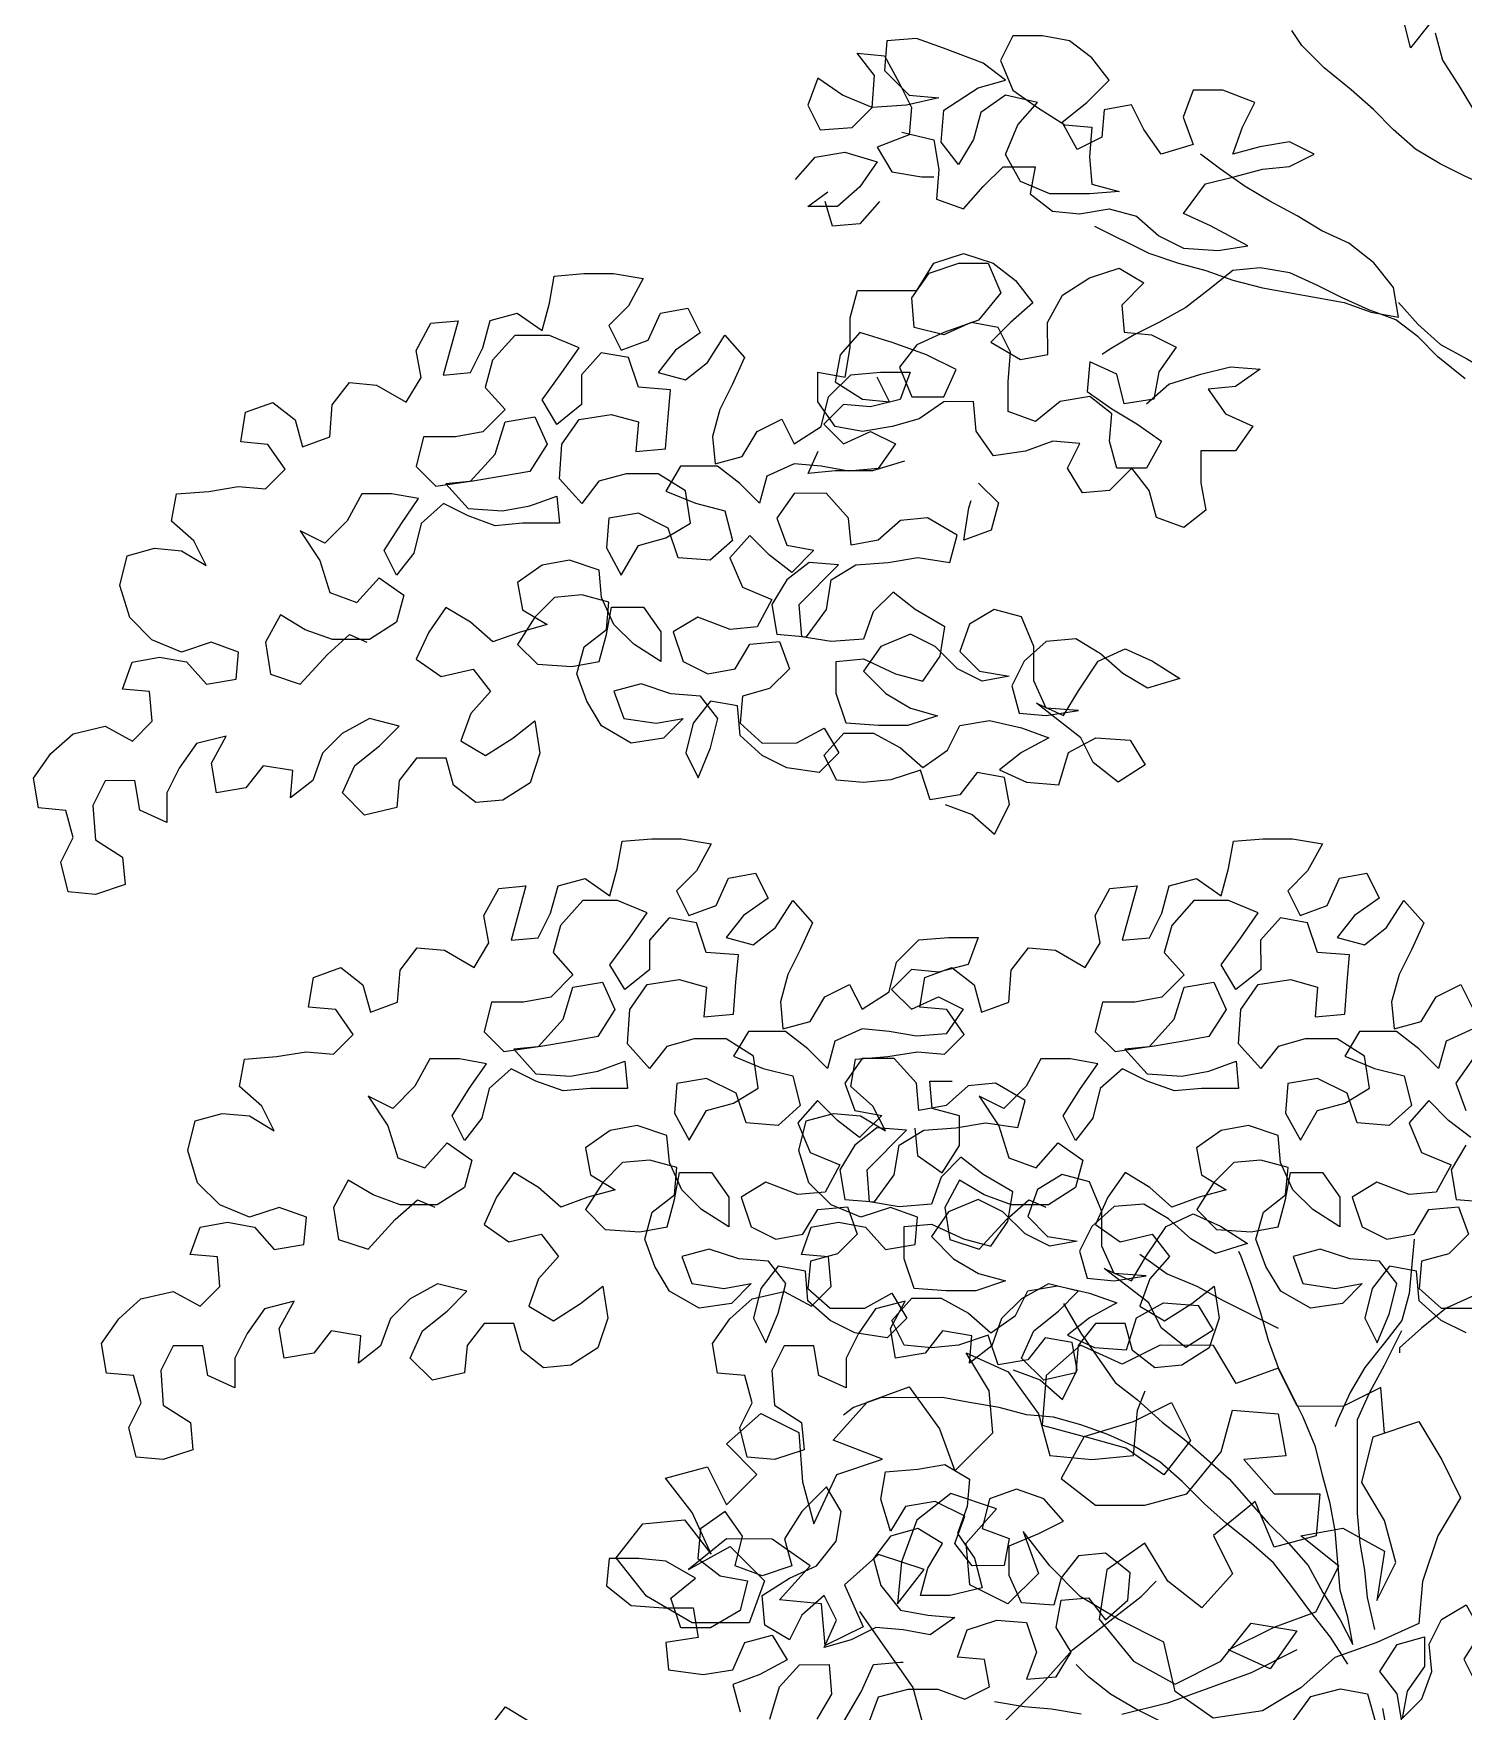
# Model space of a CAD drawing. Header units: millimetres. Extents: x 684983 to 685377, y 990360 to 990509.
# Drawn here: x 685204.741 to 685205.283, y 990430.796 to 990431.432 of the extents above; entities that cross this region are included whole.
import ezdxf

# ---------------------------------------------------------------- set-up
doc = ezdxf.new("R2010")
doc.units = ezdxf.units.MM
doc.layers.add('MAHAGONY', color=7, linetype='Continuous')
doc.layers.add('TEAK', color=7, linetype='Continuous')

# ---------------------------------------------------------------- blocks, each defined once
blk = doc.blocks.new('TREE30')
at = {"color": 3, "flags": 128}
for points in [[(-0.29266, 2.56526), (-0.30066, 2.55525), (-0.30367, 2.56726)], [(-0.54982, 2.50198), (-0.54182, 2.51099), (-0.52981, 2.513), (-0.5168, 2.50901), (-0.5238, 2.499), (-0.5328, 2.49098), (-0.54481, 2.49097), (-0.5368, 2.49698)], [(-0.51578, 2.493), (-0.52378, 2.48398), (-0.53479, 2.48297), (-0.5378, 2.49298)], [(-0.40762, 2.41103), (-0.39862, 2.41904), (-0.38561, 2.42306), (-0.3736, 2.42607), (-0.36159, 2.42508), (-0.37159, 2.41807), (-0.3826, 2.41706), (-0.37559, 2.40705), (-0.36457, 2.40206), (-0.37157, 2.39205), (-0.38558, 2.39203), (-0.38557, 2.37902), (-0.38356, 2.36801), (-0.39256, 2.361), (-0.40357, 2.36499), (-0.40658, 2.376), (-0.4136, 2.385), (-0.4226, 2.37599), (-0.43361, 2.37497), (-0.43962, 2.38498), (-0.43462, 2.39499), (-0.44564, 2.39598), (-0.45664, 2.39197), (-0.46965, 2.38995), (-0.47667, 2.39996), (-0.47768, 2.41197), (-0.48969, 2.41195), (-0.49969, 2.40494), (-0.5107, 2.40193), (-0.5227, 2.39991), (-0.53372, 2.40191), (-0.54073, 2.41191), (-0.54074, 2.42392), (-0.52973, 2.42193), (-0.52774, 2.43394), (-0.52775, 2.44595), (-0.52476, 2.45696), (-0.50074, 2.45698), (-0.49374, 2.468), (-0.48174, 2.47201), (-0.46972, 2.46802), (-0.46071, 2.46102), (-0.45369, 2.45202), (-0.46269, 2.44401), (-0.47069, 2.43599), (-0.45868, 2.429), (-0.44767, 2.43101), (-0.44768, 2.44402), (-0.44169, 2.45503), (-0.43068, 2.46205), (-0.41868, 2.46607), (-0.40866, 2.46007), (-0.41766, 2.45105), (-0.41665, 2.44004), (-0.40564, 2.43905), (-0.39563, 2.43406), (-0.40262, 2.42404), (-0.40462, 2.41303), (-0.41662, 2.41102), (-0.41964, 2.42303), (-0.43065, 2.42802), (-0.43164, 2.41601), (-0.42163, 2.40901), (-0.41161, 2.40302), (-0.4016, 2.39602), (-0.40759, 2.38501), (-0.4196, 2.385), (-0.42262, 2.396), (-0.42162, 2.40701), (-0.43064, 2.41401), (-0.44265, 2.412), (-0.45265, 2.40398), (-0.46366, 2.40797), (-0.46367, 2.41998), (-0.46268, 2.432), (-0.4677, 2.442), (-0.47871, 2.44399), (-0.48971, 2.43898), (-0.50172, 2.44197), (-0.50274, 2.45398), (-0.49574, 2.46399), (-0.48373, 2.46801), (-0.47172, 2.46802), (-0.46671, 2.45601), (-0.47571, 2.44499), (-0.48971, 2.43998), (-0.50072, 2.43496), (-0.50772, 2.42595), (-0.5027, 2.41394), (-0.48969, 2.41396), (-0.48469, 2.42497), (-0.49671, 2.43096), (-0.51073, 2.43596), (-0.52374, 2.43995), (-0.53174, 2.43093), (-0.53373, 2.41992), (-0.52272, 2.41292), (-0.51171, 2.41193), (-0.51672, 2.42194)], [(-0.48922, 2.24877), (-0.47821, 2.24477), (-0.46919, 2.23677), (-0.4632, 2.24879), (-0.46521, 2.2598), (-0.47622, 2.26179), (-0.48322, 2.25278), (-0.49523, 2.25076), (-0.49924, 2.26277), (-0.51125, 2.25875), (-0.52226, 2.25774), (-0.53327, 2.25873), (-0.53828, 2.26874), (-0.53028, 2.27775), (-0.51827, 2.27776), (-0.50726, 2.27177), (-0.49824, 2.26377), (-0.48824, 2.27079), (-0.48325, 2.2808), (-0.47124, 2.28281), (-0.45822, 2.27982), (-0.44721, 2.27583), (-0.45821, 2.26981), (-0.46722, 2.2628), (-0.4562, 2.2578), (-0.44319, 2.25682), (-0.4392, 2.26983), (-0.42819, 2.27585), (-0.41418, 2.27486), (-0.40817, 2.26485), (-0.41917, 2.25784), (-0.42919, 2.26584), (-0.4342, 2.27584), (-0.45223, 2.28984), (-0.44121, 2.28484), (-0.43522, 2.29486), (-0.42722, 2.30687), (-0.41622, 2.31189), (-0.4052, 2.30689), (-0.39419, 2.2999), (-0.4072, 2.29588), (-0.41721, 2.30188), (-0.42622, 2.30988), (-0.43624, 2.31587), (-0.44825, 2.31486), (-0.45725, 2.30685), (-0.46224, 2.29683), (-0.45923, 2.28583), (-0.44822, 2.28483), (-0.43521, 2.28685), (-0.44822, 2.28784), (-0.45324, 2.29884), (-0.45325, 2.31285), (-0.45826, 2.32486), (-0.46928, 2.32785), (-0.47928, 2.32184), (-0.48327, 2.31082), (-0.47526, 2.30283), (-0.46325, 2.30083), (-0.47425, 2.29882), (-0.48427, 2.30382), (-0.49328, 2.31282), (-0.5033, 2.31781), (-0.5153, 2.3128), (-0.5223, 2.30278), (-0.51328, 2.29378), (-0.50327, 2.28779), (-0.49226, 2.28479), (-0.50426, 2.28078), (-0.51627, 2.28077), (-0.52929, 2.28176), (-0.5333, 2.29376), (-0.53331, 2.30678), (-0.5223, 2.30779), (-0.50929, 2.30179), (-0.49828, 2.2988), (-0.49128, 2.30882), (-0.48929, 2.32083), (-0.5013, 2.32782), (-0.51032, 2.33482), (-0.51832, 2.32681), (-0.52231, 2.31579), (-0.53532, 2.31478), (-0.54733, 2.31677), (-0.54835, 2.32978), (-0.53235, 2.34581), (-0.54436, 2.3468), (-0.55336, 2.33979), (-0.55936, 2.32977), (-0.55734, 2.31776), (-0.54533, 2.31677), (-0.53733, 2.32779), (-0.53534, 2.3398), (-0.52534, 2.34582), (-0.51233, 2.34683), (-0.50032, 2.34884), (-0.48731, 2.34685), (-0.48432, 2.35786), (-0.49633, 2.36486), (-0.50734, 2.36385), (-0.51634, 2.35583), (-0.52735, 2.35382), (-0.52836, 2.36483), (-0.53738, 2.37483), (-0.55039, 2.37482), (-0.55739, 2.3648), (-0.55337, 2.3538), (-0.54236, 2.35181), (-0.55136, 2.34279), (-0.56037, 2.34979), (-0.56839, 2.35779), (-0.57639, 2.34877), (-0.57137, 2.33677), (-0.55936, 2.33177), (-0.56535, 2.32076), (-0.57636, 2.31975), (-0.58938, 2.32474), (-0.59938, 2.31873), (-0.59536, 2.30672), (-0.58535, 2.30172), (-0.57434, 2.30374), (-0.56835, 2.31375), (-0.55634, 2.31476), (-0.55233, 2.30376), (-0.56032, 2.29574), (-0.57133, 2.29273), (-0.57232, 2.28172), (-0.56331, 2.27372), (-0.5493, 2.27373), (-0.53829, 2.27975), (-0.53228, 2.26975), (-0.54028, 2.26173), (-0.55329, 2.26372), (-0.5633, 2.26872), (-0.57232, 2.27671), (-0.57333, 2.28872), (-0.58434, 2.29072), (-0.59134, 2.2817), (-0.59433, 2.26969), (-0.58932, 2.25968), (-0.58432, 2.2717), (-0.58133, 2.28371), (-0.58835, 2.29271), (-0.60036, 2.2937), (-0.61237, 2.2977), (-0.62338, 2.29468), (-0.61936, 2.28368), (-0.60635, 2.28169), (-0.59534, 2.2837), (-0.60334, 2.27569), (-0.61635, 2.27367), (-0.62837, 2.28067), (-0.63438, 2.29067), (-0.6384, 2.30168), (-0.6354, 2.31269), (-0.6264, 2.3197), (-0.62541, 2.33071), (-0.63642, 2.3337), (-0.64743, 2.33269), (-0.65543, 2.32468), (-0.66243, 2.31366), (-0.65441, 2.30566), (-0.6404, 2.30468), (-0.62939, 2.30669), (-0.6264, 2.3177), (-0.62441, 2.32871), (-0.6114, 2.32872), (-0.60438, 2.31872), (-0.60437, 2.30671), (-0.61539, 2.31371), (-0.6234, 2.32171), (-0.62842, 2.33271), (-0.62943, 2.34372), (-0.64144, 2.34771), (-0.65245, 2.3457), (-0.66245, 2.33868), (-0.66044, 2.32768), (-0.65042, 2.32168), (-0.66143, 2.31867), (-0.67244, 2.31465), (-0.68145, 2.32265), (-0.69147, 2.32865), (-0.69846, 2.31863), (-0.70346, 2.30762), (-0.69344, 2.30062), (-0.68043, 2.30364), (-0.67342, 2.29464), (-0.68142, 2.28562), (-0.68541, 2.27461), (-0.6754, 2.26861), (-0.66439, 2.27563), (-0.65539, 2.28264), (-0.65338, 2.26963), (-0.65737, 2.25762), (-0.66838, 2.2506), (-0.67938, 2.24959), (-0.6884, 2.25659), (-0.69141, 2.2676), (-0.70342, 2.26759), (-0.71042, 2.25857), (-0.71141, 2.24756), (-0.72442, 2.24455), (-0.73343, 2.25355), (-0.72844, 2.26456), (-0.71844, 2.27258), (-0.71044, 2.28059), (-0.72245, 2.28358), (-0.73346, 2.27757), (-0.74145, 2.26955), (-0.74545, 2.25854), (-0.75445, 2.25153), (-0.75346, 2.26254), (-0.76547, 2.26453), (-0.77247, 2.25551), (-0.78448, 2.2535), (-0.78649, 2.26551), (-0.78049, 2.27652), (-0.7925, 2.27351), (-0.7995, 2.2635), (-0.80449, 2.25348), (-0.80448, 2.24147), (-0.8155, 2.24647), (-0.81751, 2.25847), (-0.82952, 2.25846), (-0.83451, 2.24845), (-0.8335, 2.23444), (-0.82248, 2.22744), (-0.82147, 2.21644), (-0.83348, 2.21242), (-0.84449, 2.21341), (-0.8475, 2.22542), (-0.84251, 2.23543), (-0.84552, 2.24644), (-0.85653, 2.24743), (-0.85854, 2.25944), (-0.85155, 2.26945), (-0.84255, 2.27747), (-0.82954, 2.28048), (-0.81852, 2.27449), (-0.81052, 2.2825), (-0.81154, 2.29451), (-0.82255, 2.2955), (-0.81855, 2.30651), (-0.80755, 2.30853), (-0.79654, 2.30653), (-0.78852, 2.29753), (-0.77651, 2.29955), (-0.77552, 2.31056), (-0.78653, 2.31455), (-0.79854, 2.31054), (-0.81056, 2.31553), (-0.81957, 2.32453), (-0.82359, 2.33754), (-0.82059, 2.34955), (-0.80959, 2.35256), (-0.79858, 2.35157), (-0.78856, 2.34557), (-0.79358, 2.35558), (-0.80259, 2.36358), (-0.8006, 2.37459), (-0.78759, 2.3756), (-0.77558, 2.37761), (-0.76457, 2.37662), (-0.75657, 2.38464), (-0.76359, 2.39464), (-0.7746, 2.39563), (-0.77261, 2.40764), (-0.7616, 2.41166), (-0.75259, 2.40466), (-0.74957, 2.39365), (-0.73857, 2.39766), (-0.73758, 2.41068), (-0.73058, 2.41969), (-0.71957, 2.4187), (-0.70756, 2.41171), (-0.70156, 2.42172), (-0.70357, 2.43273), (-0.69758, 2.44374), (-0.68657, 2.44475), (-0.69255, 2.42273), (-0.68154, 2.42374), (-0.67655, 2.43375), (-0.67356, 2.44476), (-0.66255, 2.44778), (-0.65254, 2.44078), (-0.64954, 2.45179), (-0.64755, 2.4628), (-0.63554, 2.46382), (-0.62353, 2.46383), (-0.61152, 2.46184), (-0.61752, 2.45082), (-0.62551, 2.44281), (-0.6205, 2.4328), (-0.6095, 2.43682), (-0.6045, 2.44783), (-0.59349, 2.44984), (-0.58848, 2.43984), (-0.59848, 2.43282), (-0.60548, 2.42381), (-0.59447, 2.42082), (-0.58547, 2.42783), (-0.57847, 2.43885), (-0.57046, 2.42985), (-0.57545, 2.41883), (-0.58045, 2.40882), (-0.58344, 2.39781), (-0.58243, 2.3868), (-0.57142, 2.38981), (-0.56542, 2.39983), (-0.55542, 2.40484), (-0.55041, 2.39483), (-0.5394, 2.40185), (-0.53641, 2.41386), (-0.52741, 2.42288), (-0.5154, 2.42389), (-0.50339, 2.4239), (-0.50739, 2.41289), (-0.51939, 2.40988), (-0.5304, 2.41087), (-0.5384, 2.40285), (-0.53039, 2.39485), (-0.51939, 2.39987), (-0.50937, 2.39487), (-0.51637, 2.38486), (-0.52838, 2.38385), (-0.53939, 2.38584), (-0.5504, 2.38683), (-0.5614, 2.38181), (-0.5644, 2.3708), (-0.57241, 2.3788), (-0.58143, 2.3858), (-0.59644, 2.38578), (-0.60243, 2.37577), (-0.59042, 2.37078), (-0.57841, 2.36779), (-0.57539, 2.35578), (-0.58439, 2.34776), (-0.5974, 2.34875), (-0.60142, 2.36076), (-0.61343, 2.36675), (-0.62544, 2.36474), (-0.62643, 2.35273), (-0.62042, 2.34173), (-0.61342, 2.35374), (-0.60242, 2.35675), (-0.59241, 2.36277), (-0.59443, 2.37578), (-0.60544, 2.38277), (-0.61845, 2.38276), (-0.62946, 2.37975), (-0.63646, 2.37074), (-0.64547, 2.38074), (-0.64449, 2.39475), (-0.63749, 2.40476), (-0.62448, 2.40678), (-0.61347, 2.40378), (-0.61446, 2.39177), (-0.60245, 2.39279), (-0.60146, 2.4058), (-0.60047, 2.41681), (-0.61348, 2.4178), (-0.6175, 2.4298), (-0.62851, 2.43179), (-0.63651, 2.42278), (-0.63649, 2.41077), (-0.6465, 2.40275), (-0.65251, 2.41276), (-0.64451, 2.42377), (-0.63752, 2.43379), (-0.64953, 2.43878), (-0.66354, 2.43877), (-0.67254, 2.42875), (-0.67553, 2.41774), (-0.66752, 2.40874), (-0.67652, 2.39972), (-0.68753, 2.39771), (-0.70054, 2.3977), (-0.70353, 2.38569), (-0.69551, 2.37769), (-0.6815, 2.3797), (-0.67151, 2.39072), (-0.66751, 2.40373), (-0.65551, 2.40575), (-0.65049, 2.39474), (-0.65749, 2.38373), (-0.6685, 2.38172), (-0.6805, 2.3797), (-0.69151, 2.37869), (-0.6825, 2.36869), (-0.66848, 2.3677), (-0.65747, 2.36972), (-0.64647, 2.37373), (-0.64546, 2.36272), (-0.66047, 2.36271), (-0.67148, 2.3617), (-0.68249, 2.36569), (-0.69251, 2.37068), (-0.70151, 2.36267), (-0.7045, 2.35066), (-0.7115, 2.34164), (-0.71651, 2.35165), (-0.70951, 2.36266), (-0.70252, 2.37268), (-0.71353, 2.37467), (-0.72554, 2.37466), (-0.73153, 2.36364), (-0.74053, 2.35463), (-0.75054, 2.35962), (-0.74253, 2.34762), (-0.73851, 2.33461), (-0.7275, 2.33062), (-0.7185, 2.34063), (-0.70849, 2.33364), (-0.71148, 2.32263), (-0.72248, 2.31561), (-0.73749, 2.3156), (-0.74851, 2.31959), (-0.75852, 2.32559), (-0.76452, 2.31457), (-0.7625, 2.30156), (-0.75049, 2.29757), (-0.73949, 2.30959), (-0.73049, 2.3176), (-0.72348, 2.31461)], [(-0.50568, 2.38792), (-0.51869, 2.3839), (-0.5337, 2.38389), (-0.54471, 2.38288), (-0.54071, 2.39189)], [(-0.47564, 2.37894), (-0.46763, 2.37094), (-0.47062, 2.35993), (-0.48163, 2.35591), (-0.47964, 2.36893), (-0.47864, 2.37193)], [(-0.46171, 2.01987), (-0.4507, 2.01588), (-0.44168, 2.00788), (-0.43569, 2.0199), (-0.4377, 2.0309), (-0.44871, 2.0329), (-0.45571, 2.02388), (-0.46772, 2.02187), (-0.47173, 2.03388), (-0.48374, 2.02986), (-0.49475, 2.02885), (-0.50576, 2.02984), (-0.51077, 2.03985), (-0.50277, 2.04886), (-0.49076, 2.04887), (-0.47975, 2.04288), (-0.47073, 2.03488), (-0.46073, 2.04189), (-0.45573, 2.05191), (-0.44372, 2.05392), (-0.43071, 2.05093), (-0.4197, 2.04694), (-0.4307, 2.04092), (-0.4397, 2.03391), (-0.42869, 2.02891), (-0.41568, 2.02792), (-0.41169, 2.04094), (-0.40068, 2.04695), (-0.38667, 2.04596), (-0.38065, 2.03596), (-0.39166, 2.02895), (-0.40167, 2.03694), (-0.40669, 2.04695), (-0.42472, 2.06094), (-0.4137, 2.05595), (-0.40771, 2.06596), (-0.39971, 2.07798), (-0.3887, 2.08299), (-0.37769, 2.078), (-0.36668, 2.071), (-0.37968, 2.06699), (-0.3897, 2.07298), (-0.39871, 2.08098), (-0.40873, 2.08698), (-0.42073, 2.08597), (-0.42973, 2.07795), (-0.43473, 2.06794), (-0.43172, 2.05693), (-0.42071, 2.05594), (-0.4077, 2.05796), (-0.42071, 2.05894), (-0.42572, 2.06995), (-0.42574, 2.08396), (-0.43075, 2.09597), (-0.44176, 2.09896), (-0.45177, 2.09294), (-0.45576, 2.08193), (-0.44775, 2.07393), (-0.43573, 2.07194), (-0.44674, 2.06993), (-0.45676, 2.07492), (-0.46577, 2.08392), (-0.47578, 2.08892), (-0.48779, 2.0839), (-0.49479, 2.07389), (-0.48577, 2.06489), (-0.47576, 2.05889), (-0.46474, 2.0559), (-0.47675, 2.05189), (-0.48876, 2.05188), (-0.50177, 2.05286), (-0.50579, 2.06487), (-0.5058, 2.07788), (-0.49479, 2.07889), (-0.48177, 2.0729), (-0.47076, 2.06991), (-0.46377, 2.07992), (-0.46177, 2.09193), (-0.47379, 2.09893), (-0.48281, 2.10593), (-0.4908, 2.09791), (-0.4948, 2.0869), (-0.50781, 2.08589), (-0.51982, 2.08788), (-0.52083, 2.10089), (-0.50483, 2.11692), (-0.51685, 2.11791), (-0.52585, 2.11089), (-0.53184, 2.10088), (-0.52983, 2.08887), (-0.51782, 2.08788), (-0.50982, 2.0989), (-0.50783, 2.11091), (-0.49783, 2.11692), (-0.48482, 2.11794), (-0.47281, 2.11995), (-0.4598, 2.11796), (-0.4568, 2.12897), (-0.46882, 2.13597), (-0.47983, 2.13495), (-0.48883, 2.12694), (-0.49984, 2.12493), (-0.50085, 2.13594), (-0.50987, 2.14594), (-0.52288, 2.14592), (-0.52987, 2.13591), (-0.52586, 2.1249), (-0.51485, 2.12291), (-0.52385, 2.1139), (-0.53286, 2.12089), (-0.54088, 2.12889), (-0.54887, 2.11988), (-0.54386, 2.10787), (-0.53184, 2.10288), (-0.53784, 2.09187), (-0.54885, 2.09085), (-0.56186, 2.09585), (-0.57187, 2.08983), (-0.56785, 2.07783), (-0.55784, 2.07283), (-0.54683, 2.07484), (-0.54084, 2.08486), (-0.52883, 2.08587), (-0.52481, 2.07486), (-0.53281, 2.06685), (-0.54382, 2.06384), (-0.54481, 2.05283), (-0.53579, 2.04483), (-0.52178, 2.04484), (-0.51078, 2.05086), (-0.50476, 2.04085), (-0.51276, 2.03284), (-0.52578, 2.03483), (-0.53579, 2.03982), (-0.5448, 2.04782), (-0.54582, 2.05983), (-0.55683, 2.06182), (-0.56383, 2.05281), (-0.56682, 2.0408), (-0.5618, 2.03079), (-0.55681, 2.04281), (-0.55382, 2.05482), (-0.56083, 2.06382), (-0.57284, 2.06481), (-0.58486, 2.0688), (-0.59586, 2.06579), (-0.59185, 2.05478), (-0.57884, 2.05279), (-0.56783, 2.05481), (-0.57583, 2.04679), (-0.58884, 2.04478), (-0.60086, 2.05177), (-0.60687, 2.06178), (-0.61088, 2.07278), (-0.60789, 2.08379), (-0.59889, 2.09081), (-0.5979, 2.10182), (-0.60891, 2.10481), (-0.61992, 2.1038), (-0.62792, 2.09579), (-0.63492, 2.08477), (-0.6269, 2.07677), (-0.61289, 2.07578), (-0.60188, 2.07779), (-0.59889, 2.08881), (-0.5969, 2.09982), (-0.58389, 2.09983), (-0.57687, 2.08983), (-0.57686, 2.07782), (-0.58788, 2.08481), (-0.59589, 2.09281), (-0.6009, 2.10382), (-0.60191, 2.11483), (-0.61393, 2.11882), (-0.62494, 2.11681), (-0.63494, 2.10979), (-0.63293, 2.09878), (-0.62291, 2.09279), (-0.63392, 2.08978), (-0.64492, 2.08576), (-0.65394, 2.09376), (-0.66395, 2.09976), (-0.67095, 2.08974), (-0.67594, 2.07873), (-0.66593, 2.07173), (-0.65292, 2.07475), (-0.64591, 2.06574), (-0.65391, 2.05673), (-0.6579, 2.04572), (-0.64788, 2.03972), (-0.63688, 2.04674), (-0.62788, 2.05375), (-0.62587, 2.04074), (-0.62986, 2.02873), (-0.64086, 2.02171), (-0.65187, 2.0207), (-0.66088, 2.0277), (-0.6639, 2.0387), (-0.67591, 2.03869), (-0.68291, 2.02968), (-0.6839, 2.01867), (-0.6969, 2.01565), (-0.70592, 2.02465), (-0.70093, 2.03567), (-0.69093, 2.04368), (-0.68293, 2.0517), (-0.69494, 2.05469), (-0.70594, 2.04867), (-0.71394, 2.04066), (-0.71794, 2.02965), (-0.72694, 2.02263), (-0.72595, 2.03364), (-0.73796, 2.03563), (-0.74496, 2.02662), (-0.75696, 2.02461), (-0.75898, 2.03662), (-0.75298, 2.04763), (-0.76499, 2.04462), (-0.77199, 2.0346), (-0.77698, 2.02459), (-0.77697, 2.01258), (-0.78798, 2.01757), (-0.79, 2.02958), (-0.80201, 2.02957), (-0.807, 2.01956), (-0.80599, 2.00555), (-0.79497, 1.99855), (-0.79396, 1.98754), (-0.80597, 1.98353), (-0.81698, 1.98452), (-0.81999, 1.99653), (-0.815, 2.00654), (-0.81801, 2.01755), (-0.82902, 2.01854), (-0.83103, 2.03054), (-0.82404, 2.04056), (-0.81503, 2.04857), (-0.80203, 2.05159), (-0.79101, 2.04559), (-0.78301, 2.05361), (-0.78402, 2.06562), (-0.79503, 2.06661), (-0.79104, 2.07762), (-0.78003, 2.07963), (-0.76902, 2.07764), (-0.76101, 2.06864), (-0.749, 2.07065), (-0.74801, 2.08166), (-0.75902, 2.08566), (-0.77103, 2.08164), (-0.78304, 2.08664), (-0.79206, 2.09564), (-0.79607, 2.10864), (-0.79308, 2.12066), (-0.78208, 2.12367), (-0.77107, 2.12268), (-0.76105, 2.11668), (-0.76606, 2.12669), (-0.77508, 2.13468), (-0.77309, 2.1457), (-0.76008, 2.14671), (-0.74807, 2.14872), (-0.73706, 2.14773), (-0.72906, 2.15574), (-0.73608, 2.16575), (-0.74709, 2.16674), (-0.74509, 2.17875), (-0.73409, 2.18276), (-0.72507, 2.17577), (-0.72206, 2.16476), (-0.71106, 2.16877), (-0.71007, 2.18178), (-0.70307, 2.1908), (-0.69206, 2.18981), (-0.68004, 2.18281), (-0.67405, 2.19283), (-0.67606, 2.20383), (-0.67006, 2.21485), (-0.65906, 2.21586), (-0.66504, 2.19384), (-0.65403, 2.19485), (-0.64904, 2.20486), (-0.64604, 2.21587), (-0.63504, 2.21888), (-0.62502, 2.21189), (-0.62203, 2.2229), (-0.62004, 2.23391), (-0.60803, 2.23492), (-0.59602, 2.23493), (-0.58401, 2.23294), (-0.59, 2.22193), (-0.598, 2.21391), (-0.59299, 2.20391), (-0.58198, 2.20792), (-0.57699, 2.21894), (-0.56598, 2.22095), (-0.56097, 2.21094), (-0.57097, 2.20393), (-0.57797, 2.19492), (-0.56696, 2.19192), (-0.55795, 2.19894), (-0.55096, 2.20995), (-0.54294, 2.20095), (-0.54794, 2.18994), (-0.55293, 2.17993), (-0.55593, 2.16891), (-0.55491, 2.15791), (-0.54391, 2.16092), (-0.53791, 2.17093), (-0.52791, 2.17595), (-0.52289, 2.16594), (-0.51189, 2.17296), (-0.5089, 2.18497), (-0.4999, 2.19399), (-0.48789, 2.195), (-0.47588, 2.19501), (-0.47987, 2.184), (-0.49188, 2.18098), (-0.50289, 2.18197), (-0.51089, 2.17396), (-0.50288, 2.16596), (-0.49187, 2.17097), (-0.48186, 2.16598), (-0.48886, 2.15596), (-0.50087, 2.15495), (-0.51188, 2.15694), (-0.52289, 2.15793), (-0.53389, 2.15292), (-0.53688, 2.14191), (-0.5449, 2.14991), (-0.55391, 2.15691), (-0.56893, 2.15689), (-0.57492, 2.14688), (-0.56291, 2.14188), (-0.55089, 2.13889), (-0.54788, 2.12689), (-0.55688, 2.11887), (-0.56989, 2.11986), (-0.57391, 2.13187), (-0.58592, 2.13786), (-0.59793, 2.13585), (-0.59892, 2.12384), (-0.59291, 2.11283), (-0.58591, 2.12485), (-0.5749, 2.12786), (-0.5649, 2.13388), (-0.56691, 2.14689), (-0.57793, 2.15388), (-0.59094, 2.15387), (-0.60195, 2.15086), (-0.60895, 2.14184), (-0.61796, 2.15184), (-0.61697, 2.16586), (-0.60998, 2.17587), (-0.59697, 2.17788), (-0.58596, 2.17489), (-0.58695, 2.16288), (-0.57494, 2.16389), (-0.57395, 2.1769), (-0.57296, 2.18791), (-0.58597, 2.1889), (-0.58998, 2.20091), (-0.60099, 2.2029), (-0.60899, 2.19389), (-0.60898, 2.18188), (-0.61898, 2.17386), (-0.625, 2.18386), (-0.617, 2.19488), (-0.61, 2.20489), (-0.62202, 2.20989), (-0.63603, 2.20988), (-0.64503, 2.19986), (-0.64802, 2.18885), (-0.64001, 2.17985), (-0.64901, 2.17083), (-0.66001, 2.16882), (-0.67302, 2.16881), (-0.67602, 2.15679), (-0.668, 2.14879), (-0.65399, 2.15081), (-0.64399, 2.16183), (-0.64, 2.17484), (-0.62799, 2.17685), (-0.62298, 2.16585), (-0.62998, 2.15483), (-0.64098, 2.15282), (-0.65299, 2.15081), (-0.664, 2.1498), (-0.65498, 2.1398), (-0.64097, 2.13881), (-0.62996, 2.14082), (-0.61896, 2.14484), (-0.61795, 2.13383), (-0.63296, 2.13381), (-0.64397, 2.1328), (-0.65498, 2.1368), (-0.66499, 2.14179), (-0.67399, 2.13378), (-0.67698, 2.12176), (-0.68398, 2.11275), (-0.689, 2.12275), (-0.682, 2.13377), (-0.675, 2.14378), (-0.68601, 2.14578), (-0.69802, 2.14576), (-0.70402, 2.13475), (-0.71302, 2.12573), (-0.72303, 2.13073), (-0.71501, 2.11873), (-0.711, 2.10572), (-0.69999, 2.10173), (-0.69099, 2.11174), (-0.68097, 2.10475), (-0.68396, 2.09373), (-0.69497, 2.08672), (-0.70998, 2.0867), (-0.72099, 2.0907), (-0.73101, 2.09669), (-0.737, 2.08568), (-0.73499, 2.07267), (-0.72298, 2.06868), (-0.71198, 2.0807), (-0.70298, 2.08871), (-0.69597, 2.08572)], [(-0.27823, 2.11089), (-0.28423, 2.10088), (-0.28222, 2.08887), (-0.2702, 2.08788)], [(-0.27526, 2.14592), (-0.28226, 2.13591), (-0.27825, 2.1249)], [(-0.27623, 2.1139), (-0.28525, 2.12089), (-0.29326, 2.12889), (-0.30126, 2.11988), (-0.29624, 2.10787), (-0.28423, 2.10288), (-0.29023, 2.09187), (-0.30123, 2.09085), (-0.31425, 2.09585), (-0.32425, 2.08983), (-0.32024, 2.07783), (-0.31022, 2.07283), (-0.29922, 2.07484), (-0.29322, 2.08486), (-0.28121, 2.08587), (-0.2772, 2.07486), (-0.2852, 2.06685), (-0.2962, 2.06384), (-0.2972, 2.05283), (-0.28818, 2.04483), (-0.27417, 2.04484)], [(-0.27816, 2.03483), (-0.28818, 2.03982), (-0.29719, 2.04782), (-0.2982, 2.05983), (-0.30921, 2.06182), (-0.31621, 2.05281), (-0.3192, 2.0408), (-0.31419, 2.03079), (-0.3092, 2.04281), (-0.3062, 2.05482), (-0.31322, 2.06382), (-0.32523, 2.06481), (-0.33724, 2.0688), (-0.34825, 2.06579), (-0.34424, 2.05478), (-0.33122, 2.05279), (-0.32022, 2.05481), (-0.32822, 2.04679), (-0.34123, 2.04478), (-0.35324, 2.05177), (-0.35926, 2.06178), (-0.36327, 2.07278), (-0.36028, 2.08379), (-0.35128, 2.09081), (-0.35029, 2.10182), (-0.3613, 2.10481), (-0.37231, 2.1038), (-0.38031, 2.09579), (-0.3873, 2.08477), (-0.37929, 2.07677), (-0.36527, 2.07578), (-0.35427, 2.07779), (-0.35127, 2.08881), (-0.34928, 2.09982), (-0.33627, 2.09983), (-0.32926, 2.08983), (-0.32925, 2.07782), (-0.34026, 2.08481), (-0.34828, 2.09281), (-0.35329, 2.10382), (-0.3543, 2.11483), (-0.36631, 2.11882), (-0.37732, 2.11681), (-0.38732, 2.10979), (-0.38531, 2.09878), (-0.3753, 2.09279), (-0.3863, 2.08978), (-0.39731, 2.08576), (-0.40633, 2.09376), (-0.41634, 2.09976), (-0.42334, 2.08974), (-0.42833, 2.07873), (-0.41832, 2.07173), (-0.40531, 2.07475), (-0.39829, 2.06574), (-0.40629, 2.05673), (-0.41028, 2.04572), (-0.40027, 2.03972), (-0.38927, 2.04674), (-0.38027, 2.05375), (-0.37825, 2.04074), (-0.38225, 2.02873), (-0.39325, 2.02171), (-0.40426, 2.0207), (-0.41327, 2.0277), (-0.41628, 2.0387), (-0.42829, 2.03869), (-0.43529, 2.02968), (-0.43628, 2.01867), (-0.44929, 2.01565), (-0.45831, 2.02465), (-0.45331, 2.03567), (-0.44331, 2.04368), (-0.43531, 2.0517), (-0.44732, 2.05469), (-0.45833, 2.04867), (-0.46633, 2.04066), (-0.47032, 2.02965), (-0.47932, 2.02263), (-0.47833, 2.03364), (-0.49034, 2.03563), (-0.49734, 2.02662), (-0.50935, 2.02461), (-0.51136, 2.03662), (-0.50537, 2.04763), (-0.51737, 2.04462), (-0.52437, 2.0346), (-0.52937, 2.02459), (-0.52936, 2.01258), (-0.54037, 2.01757), (-0.54238, 2.02958), (-0.55439, 2.02957), (-0.55939, 2.01956), (-0.55837, 2.00555), (-0.54736, 1.99855), (-0.54635, 1.98754), (-0.55835, 1.98353), (-0.56936, 1.98452), (-0.57238, 1.99653), (-0.56738, 2.00654), (-0.57039, 2.01755), (-0.58141, 2.01854), (-0.58342, 2.03054), (-0.57642, 2.04056), (-0.56742, 2.04857), (-0.55441, 2.05159), (-0.5434, 2.04559), (-0.5354, 2.05361), (-0.53641, 2.06562), (-0.54742, 2.06661), (-0.54343, 2.07762), (-0.53242, 2.07963), (-0.52141, 2.07764), (-0.51339, 2.06864), (-0.50138, 2.07065), (-0.50039, 2.08166), (-0.51141, 2.08566), (-0.52341, 2.08164), (-0.53543, 2.08664), (-0.54444, 2.09564), (-0.54846, 2.10864), (-0.54547, 2.12066), (-0.53446, 2.12367), (-0.52345, 2.12268), (-0.51344, 2.11668), (-0.51845, 2.12669), (-0.52747, 2.13468), (-0.52547, 2.1457), (-0.51246, 2.14671), (-0.50046, 2.14872), (-0.48945, 2.14773), (-0.48145, 2.15574), (-0.48846, 2.16575), (-0.49947, 2.16674), (-0.49748, 2.17875), (-0.48647, 2.18276), (-0.47746, 2.17577), (-0.47445, 2.16476), (-0.46344, 2.16877), (-0.46245, 2.18178), (-0.45546, 2.1908), (-0.44445, 2.18981), (-0.43243, 2.18281), (-0.42643, 2.19283), (-0.42844, 2.20383), (-0.42245, 2.21485), (-0.41144, 2.21586), (-0.41743, 2.19384), (-0.40642, 2.19485), (-0.40142, 2.20486), (-0.39843, 2.21587), (-0.38742, 2.21888), (-0.37741, 2.21189), (-0.37442, 2.2229), (-0.37242, 2.23391), (-0.36042, 2.23492), (-0.34841, 2.23493), (-0.33639, 2.23294), (-0.34239, 2.22193), (-0.35039, 2.21391), (-0.34537, 2.20391), (-0.33437, 2.20792), (-0.32937, 2.21894), (-0.31837, 2.22095), (-0.31335, 2.21094), (-0.32336, 2.20393), (-0.33035, 2.19492), (-0.31934, 2.19192), (-0.31034, 2.19894), (-0.30334, 2.20995), (-0.29533, 2.20095), (-0.30032, 2.18994), (-0.30532, 2.17993), (-0.30831, 2.16891), (-0.3073, 2.15791), (-0.29629, 2.16092), (-0.2903, 2.17093), (-0.28029, 2.17595), (-0.27528, 2.16594)], [(-0.27527, 2.15793), (-0.28628, 2.15292), (-0.28927, 2.14191), (-0.29728, 2.14991), (-0.3063, 2.15691), (-0.32131, 2.15689), (-0.32731, 2.14688), (-0.31529, 2.14188), (-0.30328, 2.13889), (-0.30027, 2.12689), (-0.30927, 2.11887), (-0.32228, 2.11986), (-0.32629, 2.13187), (-0.33831, 2.13786), (-0.35032, 2.13585), (-0.35131, 2.12384), (-0.34529, 2.11283), (-0.3383, 2.12485), (-0.32729, 2.12786), (-0.31729, 2.13388), (-0.3193, 2.14689), (-0.33032, 2.15388), (-0.34333, 2.15387), (-0.35433, 2.15086), (-0.36133, 2.14184), (-0.37035, 2.15184), (-0.36936, 2.16586), (-0.36236, 2.17587), (-0.34935, 2.17788), (-0.33834, 2.17489), (-0.33933, 2.16288), (-0.32732, 2.16389), (-0.32633, 2.1769), (-0.32534, 2.18791), (-0.33835, 2.1889), (-0.34237, 2.20091), (-0.35338, 2.2029), (-0.36138, 2.19389), (-0.36137, 2.18188), (-0.37137, 2.17386), (-0.37738, 2.18386), (-0.36939, 2.19488), (-0.36239, 2.20489), (-0.3744, 2.20989), (-0.38842, 2.20988), (-0.39741, 2.19986), (-0.40041, 2.18885), (-0.39239, 2.17985), (-0.40139, 2.17083), (-0.4124, 2.16882), (-0.42541, 2.16881), (-0.4284, 2.15679), (-0.42039, 2.14879), (-0.40638, 2.15081), (-0.39638, 2.16183), (-0.39239, 2.17484), (-0.38038, 2.17685), (-0.37537, 2.16585), (-0.38236, 2.15483), (-0.39337, 2.15282), (-0.40538, 2.15081), (-0.41639, 2.1498), (-0.40737, 2.1398), (-0.39336, 2.13881), (-0.38235, 2.14082), (-0.37134, 2.14484), (-0.37033, 2.13383), (-0.38534, 2.13381), (-0.39635, 2.1328), (-0.40737, 2.1368), (-0.41738, 2.14179), (-0.42638, 2.13378), (-0.42937, 2.12176), (-0.43637, 2.11275), (-0.44138, 2.12275), (-0.43439, 2.13377), (-0.42739, 2.14378), (-0.4384, 2.14578), (-0.45041, 2.14576), (-0.45641, 2.13475), (-0.4654, 2.12573), (-0.47542, 2.13073), (-0.4674, 2.11873), (-0.46338, 2.10572), (-0.45237, 2.10173), (-0.44337, 2.11174), (-0.43336, 2.10475), (-0.43635, 2.09373), (-0.44735, 2.08672), (-0.46237, 2.0867), (-0.47338, 2.0907), (-0.48339, 2.09669), (-0.48939, 2.08568), (-0.48737, 2.07267), (-0.47536, 2.06868), (-0.46436, 2.0807), (-0.45536, 2.08871), (-0.44835, 2.08572)], [(-0.50143, 2.11769), (-0.50042, 2.10669), (-0.4904, 2.09969), (-0.48341, 2.1107), (-0.48342, 2.12271), (-0.49443, 2.12571), (-0.49544, 2.13672), (-0.48643, 2.13672)], [(-0.34908, 1.87663), (-0.34108, 1.88765), (-0.32907, 1.89066), (-0.31806, 1.88867), (-0.31505, 1.87766)], [(-0.30404, 1.87667), (-0.30605, 1.88868), (-0.31307, 1.89768), (-0.30607, 1.9087), (-0.29506, 1.91171), (-0.29505, 1.8997), (-0.30205, 1.88968), (-0.30404, 1.87867), (-0.29604, 1.88669), (-0.29205, 1.8977), (-0.29306, 1.90871), (-0.28806, 1.91872), (-0.27806, 1.92473), (-0.27205, 1.91373), (-0.27904, 1.90271), (-0.27403, 1.89271), (-0.26302, 1.89672), (-0.25201, 1.89373), (-0.256, 1.88272), (-0.26701, 1.88071)]]:
    blk.add_lwpolyline(points, dxfattribs=at)
at = {"color": 15, "flags": 128}
for points in [[(-0.29065, 2.56126), (-0.28764, 2.55026), (-0.28063, 2.53925), (-0.27461, 2.52925)], [(-0.19742, 2.3902), (-0.20443, 2.3992), (-0.20845, 2.41021), (-0.21446, 2.42021), (-0.22148, 2.43021), (-0.22749, 2.44022), (-0.24253, 2.47023), (-0.25055, 2.48223), (-0.25656, 2.49224), (-0.26758, 2.49823), (-0.27859, 2.50322), (-0.2886, 2.50822), (-0.29862, 2.51422), (-0.30763, 2.52221), (-0.31565, 2.53021), (-0.32466, 2.53821), (-0.33568, 2.54721), (-0.3447, 2.55621), (-0.3487, 2.56221)], [(-0.4287, 2.48307), (-0.40667, 2.47208), (-0.39466, 2.46809), (-0.38365, 2.4651), (-0.37263, 2.4611), (-0.36062, 2.45811), (-0.32759, 2.45214), (-0.31657, 2.44814), (-0.30556, 2.44615), (-0.30757, 2.45816), (-0.31559, 2.46816), (-0.32561, 2.47616), (-0.33662, 2.48115), (-0.34663, 2.48715), (-0.35765, 2.49314), (-0.36766, 2.49914), (-0.37768, 2.50614), (-0.38569, 2.51213)], [(-0.27852, 2.42116), (-0.28953, 2.43015), (-0.29755, 2.43815), (-0.30656, 2.44515), (-0.31758, 2.44914), (-0.32859, 2.45414), (-0.3386, 2.45913), (-0.34962, 2.46413), (-0.36163, 2.46612), (-0.37264, 2.46511), (-0.38264, 2.45709), (-0.39164, 2.45008), (-0.40264, 2.44406), (-0.41265, 2.43905), (-0.42265, 2.43303), (-0.42565, 2.43103)], [(-0.30557, 2.45216), (-0.29755, 2.44316), (-0.28854, 2.43516), (-0.27752, 2.42916), (-0.26751, 2.42317), (-0.2575, 2.41817), (-0.24648, 2.41318), (-0.22646, 2.40319), (-0.21544, 2.39719), (-0.19341, 2.3832), (-0.19141, 2.3812)], [(-0.29922, 2.07284), (-0.3012, 2.05082), (-0.30419, 2.03981), (-0.31119, 2.03079), (-0.31918, 2.02078), (-0.32518, 2.01076), (-0.33017, 1.99975), (-0.33117, 1.99675)], [(-0.44131, 2.04669), (-0.4343, 2.03468), (-0.42026, 2.01468), (-0.41125, 2.00768), (-0.40123, 1.99868), (-0.39222, 1.99169), (-0.37419, 1.97569), (-0.35816, 1.95769), (-0.35015, 1.94969), (-0.34213, 1.94069), (-0.33612, 1.92969), (-0.3291, 1.91868), (-0.32409, 1.90868), (-0.3261, 1.91969), (-0.32911, 1.93069), (-0.33113, 1.95471), (-0.33315, 1.96572), (-0.33616, 1.97673), (-0.33917, 1.98873), (-0.34419, 2.00074), (-0.35421, 2.02075), (-0.35823, 2.03175), (-0.36124, 2.04276), (-0.36525, 2.05476), (-0.36927, 2.06577), (-0.37027, 2.06777)], [(-0.31508, 1.91469), (-0.3181, 1.9277), (-0.31911, 1.93871), (-0.32112, 1.94972), (-0.32213, 1.96173), (-0.32217, 1.99976), (-0.31717, 2.01077), (-0.31118, 2.02179), (-0.30419, 2.0358)], [(-0.32608, 1.90067), (-0.3331, 1.91167), (-0.34111, 1.92167), (-0.34913, 1.93268), (-0.35614, 1.94168), (-0.36516, 1.94968), (-0.37517, 1.95767), (-0.38419, 1.96567), (-0.39321, 1.97467), (-0.40222, 1.98267), (-0.41223, 1.98867), (-0.42325, 1.99366), (-0.43426, 1.99765), (-0.44527, 2.00065), (-0.45628, 2.00164), (-0.4673, 2.00463), (-0.47931, 2.00662), (-0.49032, 2.00861), (-0.51534, 2.00859), (-0.52635, 2.00458), (-0.53035, 2.00157)], [(-0.31205, 1.88267), (-0.31004, 1.87166), (-0.30803, 1.85965), (-0.30602, 1.84864), (-0.301, 1.83864), (-0.29899, 1.82763), (-0.308, 1.83463), (-0.31502, 1.84563), (-0.32504, 1.85263), (-0.33505, 1.85763), (-0.34606, 1.86162), (-0.36809, 1.8676), (-0.3801, 1.8716), (-0.40212, 1.87758), (-0.41214, 1.88258), (-0.42215, 1.88857), (-0.43117, 1.89557), (-0.43617, 1.90057)], [(-0.46919, 1.88553), (-0.45718, 1.88354), (-0.44617, 1.88254), (-0.43415, 1.88055)]]:
    blk.add_lwpolyline(points, dxfattribs=at)
at = {"color": 105, "flags": 128}
blk.add_lwpolyline([(-0.5068, 2.52103), (-0.49379, 2.51804), (-0.49177, 2.50603), (-0.49276, 2.49402), (-0.48175, 2.49003), (-0.47375, 2.49904), (-0.46575, 2.50706), (-0.45274, 2.50707), (-0.45473, 2.49606), (-0.44572, 2.48906), (-0.43471, 2.48807), (-0.4227, 2.49008), (-0.41169, 2.48709), (-0.40267, 2.47909), (-0.39266, 2.4741), (-0.37865, 2.47311), (-0.36664, 2.47512), (-0.38166, 2.48311), (-0.39267, 2.48811), (-0.38368, 2.50013), (-0.37167, 2.50314), (-0.36066, 2.50615), (-0.34966, 2.50716), (-0.33965, 2.51218), (-0.34966, 2.51717), (-0.36167, 2.51516), (-0.37268, 2.51215), (-0.36869, 2.52316), (-0.36369, 2.53317), (-0.37671, 2.53816), (-0.38872, 2.53815), (-0.39271, 2.52714), (-0.3887, 2.51613), (-0.4017, 2.51212), (-0.40872, 2.52212), (-0.41373, 2.53213), (-0.42474, 2.53011), (-0.42573, 2.5191), (-0.43573, 2.51409), (-0.44175, 2.52509), (-0.43175, 2.53311), (-0.42275, 2.54213), (-0.42976, 2.55113), (-0.43878, 2.55812), (-0.44979, 2.56012), (-0.4618, 2.56011), (-0.46679, 2.55009), (-0.46178, 2.53809), (-0.45176, 2.53109), (-0.44075, 2.52409), (-0.42974, 2.5231), (-0.43073, 2.51109), (-0.42972, 2.50008), (-0.4187, 2.49709), (-0.43071, 2.49608), (-0.44673, 2.49606), (-0.45874, 2.50106), (-0.46476, 2.51206), (-0.45976, 2.52408), (-0.45177, 2.53309), (-0.46478, 2.53608), (-0.47478, 2.52907), (-0.47777, 2.51806), (-0.48377, 2.50804), (-0.49078, 2.51704), (-0.4898, 2.53005), (-0.47579, 2.53907), (-0.46478, 2.54209), (-0.4738, 2.54909), (-0.48982, 2.55508), (-0.50083, 2.55907), (-0.51284, 2.55806), (-0.51383, 2.54605), (-0.50381, 2.53605), (-0.4918, 2.53506), (-0.50481, 2.53204), (-0.51882, 2.53103), (-0.53084, 2.53602), (-0.54085, 2.54302), (-0.54484, 2.53201), (-0.53983, 2.522), (-0.52682, 2.52301), (-0.51882, 2.53103), (-0.51783, 2.54404), (-0.52485, 2.55304), (-0.51384, 2.55205), (-0.50782, 2.54105), (-0.50281, 2.53104), (-0.5038, 2.52003), (-0.5168, 2.51502), (-0.51079, 2.50501), (-0.49878, 2.50302), (-0.49377, 2.50303)], dxfattribs=at)
at = {"flags": 128}
for points in [[(-0.4103, 2.06673), (-0.39929, 2.05874), (-0.38727, 2.05374), (-0.37626, 2.04775), (-0.35423, 2.03676)], [(-0.25316, 2.05787), (-0.27517, 2.04984), (-0.28618, 2.04483), (-0.29618, 2.03681), (-0.30518, 2.0288), (-0.30518, 2.0268)]]:
    blk.add_lwpolyline(points, dxfattribs=at)
at = {"color": 74, "flags": 128}
for points in [[(-0.67435, 1.87433), (-0.66735, 1.88334), (-0.65734, 1.87735)], [(-0.52022, 1.87647), (-0.51623, 1.88749), (-0.50422, 1.8905), (-0.49221, 1.89051), (-0.4812, 1.88652), (-0.4712, 1.89153), (-0.47321, 1.90254), (-0.48422, 1.90353), (-0.48022, 1.91454), (-0.46822, 1.91856), (-0.45621, 1.91757), (-0.45219, 1.90556), (-0.45619, 1.89455), (-0.44418, 1.89556), (-0.43818, 1.90557), (-0.44419, 1.91557), (-0.4422, 1.92659), (-0.43119, 1.9276), (-0.42418, 1.9186), (-0.41518, 1.92661), (-0.41419, 1.93762), (-0.42421, 1.94562), (-0.43521, 1.94461), (-0.44221, 1.93559), (-0.4452, 1.92458), (-0.45822, 1.92557), (-0.46323, 1.93658), (-0.46324, 1.94859), (-0.45124, 1.9536), (-0.44123, 1.95861), (-0.44925, 1.96761), (-0.46026, 1.97161), (-0.47127, 1.96759), (-0.47426, 1.95558), (-0.46324, 1.95159), (-0.46524, 1.94058), (-0.47825, 1.94056), (-0.48526, 1.94957), (-0.48127, 1.96058), (-0.49328, 1.96657), (-0.50529, 1.96456), (-0.51129, 1.95455), (-0.5153, 1.96755), (-0.51331, 1.97856), (-0.5003, 1.97958), (-0.48929, 1.98159), (-0.47928, 1.97559), (-0.48027, 1.96458), (-0.48426, 1.95357), (-0.47725, 1.94357), (-0.47423, 1.93156), (-0.48724, 1.92855), (-0.49925, 1.92854), (-0.49626, 1.93955), (-0.49026, 1.94956), (-0.50028, 1.95556), (-0.51129, 1.95254), (-0.51828, 1.94353), (-0.51527, 1.93252), (-0.50725, 1.92252), (-0.49624, 1.92053), (-0.48523, 1.91954), (-0.49524, 1.91253), (-0.50625, 1.91452), (-0.51726, 1.91551), (-0.52726, 1.91049), (-0.53827, 1.90748), (-0.53327, 1.9185), (-0.53829, 1.9285), (-0.54729, 1.92048), (-0.55228, 1.91047), (-0.5623, 1.91647), (-0.56331, 1.92848), (-0.5523, 1.93549), (-0.5413, 1.94051), (-0.5333, 1.95052), (-0.53131, 1.96253), (-0.53733, 1.97254), (-0.54732, 1.96252), (-0.55432, 1.9515), (-0.55131, 1.9405), (-0.56331, 1.93648), (-0.57433, 1.94048), (-0.57134, 1.95249), (-0.57835, 1.96249), (-0.58835, 1.95548), (-0.58934, 1.94347), (-0.58033, 1.93647), (-0.56932, 1.93448), (-0.57231, 1.92246), (-0.58431, 1.91545), (-0.59632, 1.91544), (-0.60034, 1.92744), (-0.59034, 1.93546), (-0.60235, 1.94245), (-0.61336, 1.94344), (-0.62537, 1.94343), (-0.62636, 1.93242), (-0.61635, 1.92442), (-0.60334, 1.92344), (-0.59133, 1.92345), (-0.58931, 1.91144), (-0.60232, 1.90942), (-0.60131, 1.89842), (-0.5873, 1.89643), (-0.57529, 1.89844), (-0.5703, 1.90945), (-0.55929, 1.91247), (-0.55328, 1.90246), (-0.56428, 1.89645), (-0.57528, 1.89244), (-0.57227, 1.88143)], [(-0.56026, 1.87844), (-0.55627, 1.89145), (-0.54827, 1.90047), (-0.53626, 1.90048), (-0.53525, 1.88847), (-0.54124, 1.87845)], [(-0.53023, 1.87746), (-0.52324, 1.88948), (-0.51824, 1.90049), (-0.50724, 1.90151), (-0.50623, 1.90151)]]:
    blk.add_lwpolyline(points, dxfattribs=at)
blk = doc.blocks.new('A$C25655A80')
at = {"color": 62}
for p, q in [((-0.17016, 2.08522), (-0.17882, 2.07754)), ((-0.15959, 2.0804), (-0.17016, 2.08522)), ((-0.14998, 2.0852), (-0.15959, 2.0804)), ((-0.13652, 2.08519), (-0.14998, 2.0852)), ((-0.19901, 2.08332), (-0.18844, 2.07851)), ((-0.19325, 2.07371), (-0.19901, 2.08332)), ((-0.13076, 2.07557), (-0.13652, 2.08519)), ((-0.18844, 2.07851), (-0.18075, 2.06793)), ((-0.17882, 2.07754), (-0.1798, 2.06504)), ((-0.12018, 2.07941), (-0.13076, 2.07557)), ((-0.11538, 2.06979), (-0.12018, 2.07941)), ((-0.22401, 2.07085), (-0.21343, 2.07469)), ((-0.21343, 2.07469), (-0.20575, 2.0641)), ((-0.19229, 2.06313), (-0.19325, 2.07371)), ((-0.15576, 2.06886), (-0.15383, 2.07367)), ((-0.09423, 2.07458), (-0.10385, 2.06978)), ((-0.09328, 2.06304), (-0.09423, 2.07458)), ((-0.23267, 2.06124), (-0.22401, 2.07085)), ((-0.15673, 2.05733), (-0.15576, 2.06886)), ((-0.15672, 2.06598), (-0.14711, 2.07078)), ((-0.14711, 2.07078), (-0.14231, 2.06116)), ((-0.13462, 2.05827), (-0.13173, 2.06884)), ((-0.13173, 2.06884), (-0.12019, 2.06787)), ((-0.10385, 2.06978), (-0.11538, 2.06979)), ((-0.25959, 2.06031), (-0.25093, 2.06799)), ((-0.25093, 2.06799), (-0.24132, 2.06318)), ((-0.20575, 2.0641), (-0.20192, 2.05353)), ((-0.18075, 2.06793), (-0.17788, 2.05735)), ((-0.1798, 2.06504), (-0.16922, 2.06215)), ((-0.16922, 2.06215), (-0.15672, 2.06598)), ((-0.12019, 2.06787), (-0.11828, 2.05729)), ((-0.09617, 2.06208), (-0.08463, 2.06592)), ((-0.08463, 2.06592), (-0.07887, 2.0563)), ((-0.2519, 2.05261), (-0.25959, 2.06031)), ((-0.24132, 2.06318), (-0.24037, 2.05068)), ((-0.22018, 2.05643), (-0.23267, 2.06124)), ((-0.20192, 2.05353), (-0.19229, 2.06313)), ((-0.16922, 2.06215), (-0.175, 2.05158)), ((-0.15865, 2.05925), (-0.16922, 2.06215)), ((-0.14231, 2.06116), (-0.14905, 2.05252)), ((-0.09906, 2.05055), (-0.09617, 2.06208)), ((-0.23172, 2.05259), (-0.22018, 2.05643)), ((-0.17788, 2.05735), (-0.16731, 2.05638)), ((-0.16731, 2.05638), (-0.15673, 2.05733)), ((-0.14905, 2.05252), (-0.15865, 2.05925)), ((-0.14328, 2.0477), (-0.13462, 2.05827)), ((-0.11828, 2.05729), (-0.12885, 2.05634)), ((-0.12885, 2.05634), (-0.12117, 2.04768)), ((-0.07887, 2.0563), (-0.07407, 2.04668)), ((-0.27498, 2.05167), (-0.2644, 2.05454)), ((-0.26826, 2.04301), (-0.27498, 2.05167)), ((-0.2644, 2.05454), (-0.2596, 2.04493)), ((-0.2596, 2.04493), (-0.2519, 2.05261)), ((-0.2375, 2.0401), (-0.23172, 2.05259)), ((-0.175, 2.05158), (-0.16636, 2.04484)), ((-0.24037, 2.05068), (-0.2375, 2.0401)), ((-0.20288, 2.04776), (-0.21154, 2.04104)), ((-0.19135, 2.0439), (-0.20288, 2.04776)), ((-0.15386, 2.04483), (-0.14328, 2.0477)), ((-0.12117, 2.04768), (-0.10964, 2.04767)), ((-0.10964, 2.04767), (-0.11061, 2.0371)), ((-0.0933, 2.04093), (-0.09906, 2.05055)), ((-0.26346, 2.03243), (-0.26826, 2.04301)), ((-0.19905, 2.03526), (-0.19135, 2.0439)), ((-0.16636, 2.04484), (-0.15386, 2.04483)), ((-0.12598, 2.04577), (-0.13656, 2.03712)), ((-0.12118, 2.03423), (-0.12598, 2.04577)), ((-0.07407, 2.04668), (-0.07985, 2.03707)), ((-0.28749, 2.03149), (-0.28076, 2.04014)), ((-0.28076, 2.04014), (-0.27018, 2.04109)), ((-0.27018, 2.04109), (-0.26346, 2.03243)), ((-0.21154, 2.04104), (-0.2154, 2.03047)), ((-0.11445, 2.0371), (-0.10388, 2.03902)), ((-0.10388, 2.03902), (-0.09331, 2.03324)), ((-0.09043, 2.03035), (-0.0933, 2.04093)), ((-0.25961, 2.03628), (-0.26923, 2.02859)), ((-0.26923, 2.02859), (-0.25865, 2.03435)), ((-0.24807, 2.03626), (-0.25961, 2.03628)), ((-0.25865, 2.03435), (-0.25001, 2.02569)), ((-0.23847, 2.02953), (-0.24807, 2.03626)), ((-0.1981, 2.02468), (-0.19905, 2.03526)), ((-0.18463, 2.03813), (-0.18079, 2.02755)), ((-0.17791, 2.02947), (-0.18463, 2.03813)), ((-0.15387, 2.03522), (-0.16349, 2.0285)), ((-0.14811, 2.0256), (-0.15387, 2.03522)), ((-0.13656, 2.03712), (-0.13177, 2.02751)), ((-0.11061, 2.0371), (-0.12118, 2.03423)), ((-0.10485, 2.0294), (-0.11445, 2.0371)), ((-0.07985, 2.03707), (-0.0837, 2.02554)), ((-0.27981, 2.02187), (-0.28749, 2.03149)), ((-0.22116, 2.03239), (-0.22982, 2.02471)), ((-0.20963, 2.02854), (-0.22116, 2.03239)), ((-0.2154, 2.03047), (-0.21637, 2.01989)), ((-0.09331, 2.03324), (-0.09524, 2.02074)), ((-0.09524, 2.02074), (-0.09043, 2.03035)), ((-0.24617, 2.02088), (-0.23847, 2.02953)), ((-0.21637, 2.01989), (-0.20963, 2.02854)), ((-0.18079, 2.02755), (-0.18849, 2.01987)), ((-0.17022, 2.02177), (-0.17791, 2.02947)), ((-0.16349, 2.0285), (-0.16542, 2.016)), ((-0.13177, 2.02751), (-0.13946, 2.01886)), ((-0.11063, 2.01787), (-0.10485, 2.0294)), ((-0.26828, 2.01513), (-0.27981, 2.02187)), ((-0.25001, 2.02569), (-0.25386, 2.01512)), ((-0.22982, 2.02471), (-0.22502, 2.01413)), ((-0.18849, 2.01987), (-0.1981, 2.02468)), ((-0.17216, 2.00832), (-0.15484, 2.02176)), ((-0.16061, 2.016), (-0.17022, 2.02177)), ((-0.15484, 2.02176), (-0.15099, 2.0256)), ((-0.13946, 2.01886), (-0.14811, 2.0256)), ((-0.0837, 2.02554), (-0.08467, 2.01497)), ((-0.23559, 2.01991), (-0.24617, 2.02088)), ((-0.23464, 2.00934), (-0.23559, 2.01991)), ((-0.22598, 2.01798), (-0.21254, 1.99874)), ((-0.1212, 2.01404), (-0.11063, 2.01787)), ((-0.25386, 2.01512), (-0.26828, 2.01513)), ((-0.22502, 2.01413), (-0.23464, 2.00934)), ((-0.16542, 2.016), (-0.15678, 2.00542)), ((-0.14908, 2.01022), (-0.16061, 2.016)), ((-0.13467, 2.0054), (-0.12697, 2.01501)), ((-0.13274, 2.00828), (-0.1212, 2.01404)), ((-0.12697, 2.01501), (-0.11544, 2.01307)), ((-0.08467, 2.01497), (-0.09525, 2.01017)), ((-0.14621, 1.99772), (-0.14908, 2.01022)), ((-0.11544, 2.01307), (-0.12217, 2.00347)), ((-0.09525, 2.01017), (-0.10583, 2.00633)), ((-0.17986, 1.99967), (-0.17216, 2.00832)), ((-0.15678, 2.00542), (-0.14621, 1.99964)), ((-0.14621, 1.99964), (-0.13467, 2.0054)), ((-0.12217, 2.00347), (-0.13274, 2.00828)), ((-0.11544, 2.00827), (-0.12698, 2.00251)), ((-0.10583, 2.00633), (-0.11449, 1.99865)), ((-0.12698, 2.00251), (-0.14814, 1.99484)), ((-0.21254, 1.99874), (-0.20967, 1.98816)), ((-0.19621, 1.98335), (-0.17986, 1.99967)), ((-0.13661, 1.99098), (-0.14621, 1.99772)), ((-0.11449, 1.99865), (-0.12411, 1.99289)), ((-0.14814, 1.99484), (-0.15968, 1.99196)), ((-0.12411, 1.99289), (-0.13661, 1.99098))]:
    blk.add_line(p, q, dxfattribs=at)
blk = doc.blocks.new('TR')
blk.add_blockref('A$C25655A80', (0.01921, 0.01485, 1.34531))

msp = doc.modelspace()

# ---------------------------------------------------------------- block references
at = {"layer": 'MAHAGONY', "color": 7, "xscale": 0.9355958136093464, "yscale": 0.9355958136093464, "zscale": 0.9355958136093464}
msp.add_blockref('TREE30', (685205.54447, 990429.036, 97.59), dxfattribs=at)
at = {"layer": 'TEAK', "xscale": 1.5, "yscale": 1.5, "zscale": 1.5}
msp.add_blockref('TR', (685205.36447, 990427.785, 97.634), dxfattribs=at)

doc.saveas('drawing.dxf')
